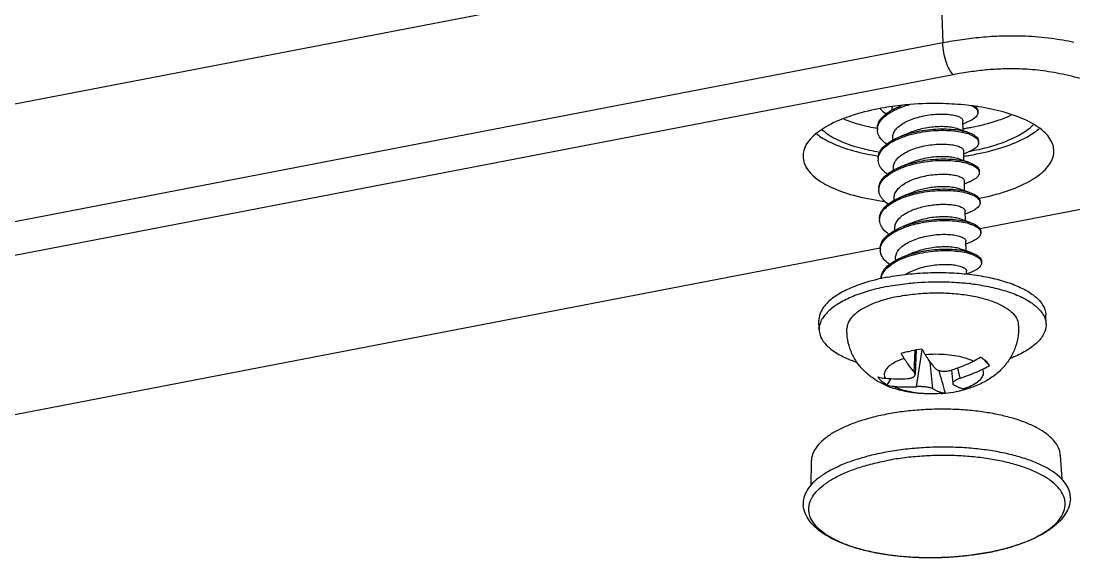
# Model space of a CAD drawing. Header units: millimetres. Extents: x 306 to 1885, y 393 to 1000.
# Drawn here: x 839.74 to 881.48, y 691.69 to 712.98 of the extents above; entities that cross this region are included whole.
import ezdxf

# ---------------------------------------------------------------- set-up
doc = ezdxf.new("R2010")
doc.units = ezdxf.units.MM

# ---------------------------------------------------------------- blocks, each defined once
blk = doc.blocks.new('u51')
at = {"color": 7}
for p, q in [((3.10930572140316, -37.99871369678453), (3.125491336903167, -37.99560812178447)), ((3.126066815603139, -37.99910318498451), (3.110107510603143, -38.00219104788448)), ((0.2551849659031689, -41.86250814528444), (0.1956338955031356, -40.90617491208445)), ((10.12545954590317, -41.62429378278443), (10.13870698420317, -40.6733706600844)), ((45.63984692240317, -42.71388909498455), (7.398471518203166, -50.08216261018447)), ((4.374408574103143, -44.3841015855844), (4.378461791003161, -44.38331874028449)), ((4.809393469603179, -44.31997563398454), (4.826473127903171, -44.31770607898443)), ((5.306122977303147, -44.48646764898444), (5.408374999303163, -45.55173999008457)), ((5.951587008403152, -44.57533653098449), (5.727842359303168, -46.04303854788441)), ((7.123407832903155, -44.6385741297845), (6.954120218903142, -44.89467380898441)), ((4.224457506503143, -44.90811648438444), (4.313405058603166, -45.32464777238442)), ((4.564069371103159, -45.23604879698451), (4.519514276703148, -44.69806702208439)), ((5.974302013903156, -46.03041690908458), (6.012598933403154, -45.05992904638447)), ((3.066522912403144, -45.42024682618444), (3.154587578703172, -45.54130030998454)), ((3.168859699703148, -45.52767381368449), (3.066522912403144, -45.42024682618444)), ((6.052903381303139, -45.15986086188445), (6.002087635103152, -46.02570987918443)), ((3.295307655403178, -45.66001997968442), (3.168859699703148, -45.52767381368449)), ((0.8170488327031649, -47.04853827738452), (0.8259005323031658, -47.41530334248455)), ((9.814428838903154, -46.83139080848446), (9.823280538603171, -47.19815587358448)), ((4.496210646503158, -56.94528271658442), (54.04925631540314, -47.39749825118452)), ((4.914668533203155, -58.20392215088441), (54.46784675890316, -48.65611214458454)), ((3.966127454703155, -49.04467958148462), (3.783969852103155, -49.11597517458449)), ((3.966027781403142, -49.04054967688444), (3.968809313003163, -49.1558008304844)), ((7.365020020503152, -48.86382268708439), (7.376682946603154, -48.86121199158447)), ((3.376649776003148, -49.48790519208455), (3.378032854103168, -49.54521223348456)), ((6.779883625503146, -49.58087516608452), (6.782378215703147, -49.68423707098441)), ((3.98820578840315, -49.95948259388456), (3.997577336903163, -50.34778729208438)), ((5.931585294803142, -49.94188771928452), (6.06251758500315, -49.89333607008439)), ((3.994895478603155, -50.23666604298455), (3.812737876003155, -50.30796163608443)), ((3.427993138203163, -50.84718662878458), (-8.034086663696854, -53.05567777588453)), ((3.405417799903148, -50.67989165358449), (3.406800878003139, -50.7371986949845)), ((6.808643383003158, -50.77251911188455), (6.811146239603175, -50.87622353248457)), ((4.016973812303149, -51.1514690553845), (4.026345360803163, -51.53977375358454)), ((5.96035331870317, -51.13387418078446), (6.091285608903149, -51.08532253158455)), ((4.023663502503155, -51.42865250448449), (3.841505899903154, -51.49994809758437)), ((3.434185823803148, -51.87187811508443), (3.435568901903167, -51.92918515648444)), ((6.837510140703159, -51.96859654978448), (6.839914263603163, -52.06820999398451)), ((4.045741836303137, -52.34345551688443), (4.055113384703162, -52.73176021508448)), ((5.98912134260317, -52.3258606422844), (6.120053632803177, -52.27730899308449)), ((4.052431526403154, -52.62063896598443), (3.870273923803154, -52.69193455908453)), ((3.462953847703176, -53.06386457658436), (3.464336925803167, -53.1211716179846)), ((5.060450549503173, -62.83582246898459), (54.61349621840313, -53.28803800348442)), ((6.866158776403154, -53.15563623128446), (6.868682287503162, -53.26019645548445)), ((4.081199550303154, -53.81262542748436), (3.899041947703154, -53.88392102058447)), ((4.074509860203165, -53.53544197838437), (4.083881408603162, -53.92374667658441)), ((6.017889366603157, -53.51784710378456), (6.148821656703149, -53.46929545458443)), ((3.491721871603147, -54.25585103808453), (3.493104949703138, -54.31315807948454)), ((6.046657390503157, -54.7098335652845), (6.177589680603148, -54.66128191618441)), ((6.895011264203163, -54.35112240438457), (6.897450311403162, -54.45218291698438)), ((4.109967574203154, -55.00461188898453), (3.927809971603153, -55.0759074820844)), ((4.103277884103164, -54.72742843988453), (4.112649432503162, -55.11573313808458)), ((3.520489895503147, -55.44783749958447), (3.521872973603166, -55.50514454098447)), ((6.923746222203164, -55.54173879898462), (6.926218335303162, -55.64416937848455)), ((5.060450549503173, -62.83582246898459), (4.914668533203155, -58.20392215088441))]:
    blk.add_line(p, q, dxfattribs=at)
for points in [[(3.802818220403168, -49.89705880348447), (3.944356651103163, -49.94458922578451), (4.100221859603181, -49.99752887418435), (4.208569441103151, -50.03484690278447)], [(6.06251758500315, -49.89333607008439), (6.16400877590317, -49.85280666808444), (6.310876696503158, -49.7948855268844), (6.445025016503166, -49.74251042148444)], [(3.831586244303168, -51.08904526498441), (3.973124675003163, -51.13657568728445), (4.128989883603168, -51.18951533568452), (4.237337465003151, -51.2268333642844)], [(6.091285608903149, -51.08532253158455), (6.192776799803141, -51.04479312958438), (6.339644720403157, -50.98687198838456), (6.473793040403166, -50.93449688298438)], [(6.120053632803177, -52.27730899308449), (6.221544823703169, -52.23677959108454), (6.368412744303157, -52.1788584498845), (6.502561064303165, -52.12648334448454)], [(3.860354268203167, -52.28103172648457), (4.001892698903163, -52.32856214878439), (4.157757907503168, -52.38150179718446), (4.26610548890315, -52.41881982578434)], [(6.148821656703149, -53.46929545458443), (6.250312847603169, -53.42876605258448), (6.397180768203157, -53.37084491138444), (6.531329088203165, -53.31846980598448)], [(3.889122292103167, -53.47301818798451), (4.030660722803162, -53.52054861038459), (4.186525931403139, -53.57348825878444), (4.29487351280315, -53.6108062872845)], [(3.917890316003167, -54.66500464948444), (4.059428746703162, -54.71253507188453), (4.215293955303167, -54.76547472028437), (4.32364153670315, -54.80279274878444)], [(6.177589680603148, -54.66128191618441), (6.27908087150314, -54.62075251418446), (6.425948792103156, -54.56283137288438), (6.560097112103165, -54.51045626748441)]]:
    blk.add_lwpolyline(points, dxfattribs=at)
for centre, radius, start, end in [((5.042162296803156, -48.03052553448447), 3.7058509356, 104.8843162748024, 106.5989419502015), ((4.027528228203153, -44.73788534498453), 0.2624971091, 91.29830313610061, 99.6536956995964), ((5.167527736703164, -48.51018460338446), 4.2016186318, 100.8807284317955, 104.8563584372043), ((5.326950626503162, -49.33850130028441), 5.0451427407, 95.88805939559924, 100.8361125667999), ((265.5548430510032, 28.05352081921546), 270.6032184686, 195.5127282919056, 195.7103055548986), ((5.376295198603174, -49.68802591388453), 5.398470285399999, 94.80375269410013, 95.84572238669993), ((5.382721071103163, -49.76333899118436), 5.474056939600001, 94.19885144239937, 94.80476116400095), ((6.301302029003153, -50.66221854788455), 6.096892254199999, 84.87134564769991, 93.28825020219932), ((6.697962648903143, -46.24422782788452), 1.6610621309, 75.15954163159748, 84.87609563139972), ((5.761737854003144, -47.86614245948454), 3.532134459, 67.13438406750423, 71.62019766839545), ((6.547231147403153, -51.93713640338456), 7.402909365499999, 108.2863878117009, 115.6842867466973), ((6.658399778203147, -50.98422378448458), 6.096892254199999, 84.87134564769991, 93.28825020219932), ((7.055060398103166, -46.56623306438451), 1.6610621309, 75.15954163149635, 84.87609563139972), ((4.328863070703164, -47.32573386768445), 2.2856910423, 115.6705677294047, 123.5235327320981), ((6.904328896603147, -52.25914163998459), 7.402909365499999, 108.2863878117009, 115.6842867466973), ((4.685960820003146, -47.64773910428448), 2.2856910423, 115.6705677292956, 123.5235327320981), ((5.220077868103147, -41.04232489218452), 5.0451427407, 275.8880593955993, 280.8361125667999), ((4.981780186503158, -38.99564782018456), 9.7357928403, 262.9198970415995, 263.3436117453002), ((5.422994850303155, -40.15088216118443), 8.9267460124, 280.8939698712989, 282.5652494580021), ((4.32763847150315, -48.2725272131845), 1.6532538193, 249.9394020732958, 252.0121595119036), ((5.21547942940316, -46.52434208748446), 3.3910876215, 290.6082545352035, 290.858248335902), ((6.907181399103166, -50.00097844388438), 0.4826846065, 354.7227701783004, 1.612740523197012), ((6.910585230403171, -51.18981396578442), 0.5079386525, 354.7754442841999, 1.177095952208173), ((5.306533946903158, -48.99815576478454), 3.295199125, 290.9645661155956, 291.6997860048969), ((4.416331184003155, -50.56187435718448), 1.7528278537, 251.3695118398051, 251.9632001792048), ((6.972738852303166, -52.3850698272845), 0.4746949905, 354.8713611529973, 1.654275186194435), ((5.552351969803141, -64.06523372118454), 10.4510716005, 99.20459825870083, 100.8998847359005), ((5.611404854303174, -64.42482951698457), 10.8154831871, 98.26496339709922, 99.20868477829963), ((6.981342274503163, -53.57337823498438), 0.4948632561, 354.6382765234, 1.16124300499787), ((5.425954399403167, -62.78349860048456), 9.0092173239, 100.8866788857031, 102.8277419884046), ((5.524801258803137, -63.28103221018455), 9.5164660753, 100.3474301201992, 100.9053438388007), ((5.997061057303142, -62.61631258678449), 8.8528556815, 80.71831493230106, 80.86881051200109), ((4.427785470203162, -53.08407946688453), 1.6071889551, 249.1614094248993, 252.0598642740015), ((5.327129364403163, -51.28277402998447), 3.4011986428, 290.3931250549989, 290.8579185542017), ((5.558885763203165, -64.20223634918443), 9.5080520695, 99.80307049800055, 100.9034498770992), ((5.602523751903163, -64.45432183048456), 9.763886699, 98.8319286514993, 99.80354091659977), ((7.003823942503146, -54.76801008238454), 0.5009529745, 349.9972902914934, 1.449013115296846), ((5.046033443603164, -45.53280001488451), 10.2601436457, 261.2669737272003, 262.176197561201), ((5.113752559503155, -45.03865863358442), 10.7589036615, 262.1771418286006, 263.8227060583002), ((5.259755469503176, -43.75581413338455), 12.0452731817, 274.4961286369007, 276.3493595190999), ((5.385392734503171, -52.60952690058457), 3.3188147203, 290.3597679085037, 291.2613148711005), ((5.381276324903155, -44.78322473088451), 11.0107279325, 276.3121350946006, 280.859253804504), ((6.537702774203154, -55.65464464218439), 0.3886084731, 358.0877262473026, 1.55668452130191), ((6.700587747903171, -56.15302739498452), 0.8884160055, 38.41018337489508, 42.16847143070213)]:
    blk.add_arc(centre, radius, start, end, dxfattribs=at)
for points, start_tangent, end_tangent in [([(3.125491336903167, -37.99560812178447), (3.791779638303154, -37.88932282958444), (4.498197038203159, -37.81881235328456), (5.215970777203154, -37.78813003398454), (5.932478783803163, -37.79772496818441), (6.635157998503161, -37.84755850588454), (7.311670249803143, -37.93712911018451), (7.950394211303148, -38.0656109599845), (8.540446277103172, -38.23206826608453), (9.07129051280316, -38.43561608408436), (9.532682828903148, -38.67572632938436), (9.911307028903138, -38.95000810448437), (10.19175854540316, -39.24963004508436), (10.36689389250316, -39.5593887382845), (10.44417474620317, -39.87058545188438)], (0.9822315668025893, 0.1876729846742224), (0.1007703030083478, -0.9949097175279804)), ([(3.126066815603139, -37.99910318498451), (3.780310458303148, -37.89361297478445), (4.459954605503157, -37.82398186338446), (5.152338772903164, -37.79150694658438), (5.844565153303165, -37.7967931706844), (6.523738879103149, -37.83974206328458), (7.177208228703165, -37.91955356778453), (7.79280030470315, -38.03474094698458), (8.359047791403157, -38.18315847778445), (8.865402569503175, -38.36204142248448), (9.30243220750316, -38.56805753028448), (9.661995670203169, -38.79736911088457), (9.937394970603151, -39.04570452338453), (10.12349994070314, -39.30843774898449), (10.21684379720315, -39.58067456478443), (10.21568772060314, -39.85734371388457), (10.18333849060315, -39.98466007978459)], (0.981938941306526, 0.1891980854708068), (-0.316251842002867, -0.9486752723823858)), ([(-0.1477597112968283, -40.12621673088461), (-0.09366115719683421, -39.83588517828457), (0.04405924350317036, -39.54100203548455), (0.2730652195031666, -39.2481338510845), (0.5898165644031508, -38.97069161548438), (0.9821572324031536, -38.71819515558445), (1.438766700903159, -38.49385721448448), (1.950878889203153, -38.29857413658442), (2.510479207003158, -38.13317187268444), (3.10930572140316, -37.99871369678453)], (0.05265759341462991, 0.9986126265253107), (0.9819389413067968, 0.1891980854694023)), ([(3.110107510603143, -38.00219104788448), (2.509410998703174, -38.13848741088441), (1.941830138803141, -38.30916918818457), (1.433897193203165, -38.5079690382845), (0.9950739918031672, -38.73118369608437), (0.6335349806031445, -38.97465509478457), (0.3560149471031764, -39.23384782298444), (0.1676835646031805, -39.50393361058445), (0.0720490904031692, -39.77988127038452), (0.0708930138031576, -40.05655041958448), (0.1178225518031581, -40.22628714298457)], (-0.9816436946811262, -0.1907240328138748), (0.3597771439386289, -0.9330382664710828)), ([(10.18333849060315, -39.98466007978459), (10.12005324640316, -40.13329137368441), (9.931721863903164, -40.40337716128442), (9.654201830403167, -40.66256988948453), (9.292662819203144, -40.90604128828454), (8.853839617803175, -41.12925594598437), (8.345906672203142, -41.32805579608453), (7.778325812303166, -41.49873757338446), (7.161669995403173, -41.63812179928436)], (-0.3162518420057543, -0.9486752723814231), (-0.9819389413072878, -0.1891980854668537)), ([(7.252678434803158, -41.95937263248447), (7.895575838503163, -41.81404861158444), (8.487554055003159, -41.63599140398446), (9.016888400003154, -41.42874577528437), (9.473126589303149, -41.19666219148439), (9.850079434203167, -40.9428783232845), (10.13946046360317, -40.67266709418436), (10.33573935960317, -40.39126335218452), (10.43542863030316, -40.10393300088458), (10.44409093990316, -39.87059294938445)], (0.9819389413077947, 0.1891980854642234), (-0.09900779886878064, 0.9950866574138953)), ([(-0.1475969639968469, -40.12622234268451), (-0.1372241923968431, -40.31078811168436), (-0.03979438719684936, -40.59499910418435), (0.1545005781031534, -40.86911192848447), (0.4417880717031721, -41.12797098328451), (0.8165585590031412, -41.36683101858443), (1.271946605603148, -41.58140202478444), (1.798889849503155, -41.76752583418443), (2.387452606403144, -41.92186099658443), (3.027659457103169, -42.04181429188452), (3.70772611270317, -42.12508822878453), (4.415165976203156, -42.1700615431846), (5.135452947003159, -42.17583132348454), (5.858524838803163, -42.14217755368441), (6.569146523703154, -42.0695344025844), (7.252678434803158, -41.95937263248447)], (-0.05162360617522225, -0.9986666126818629), (0.9819389413052954, 0.1891980854771941)), ([(0.1178225518031581, -40.22628714298457), (0.1642368703031707, -40.32878723528438), (0.3503418404031606, -40.59152046088457), (0.625741140803143, -40.83985587338452), (0.9853046035031525, -41.06916745398439), (1.422334241503165, -41.27518356178439), (1.928689019603155, -41.45406650648442), (2.494936506303162, -41.60248403728451), (3.110528582303147, -41.71767141648456), (3.763997931903162, -41.79748292098452), (4.443171657703175, -41.84043181358447), (5.135398038103148, -41.84571803768449), (5.827782205503155, -41.81324312088441), (6.507426352703163, -41.74361200948442), (7.161669995403173, -41.63812179928436)], (0.3597771439354783, -0.9330382664722977), (0.9819389413075051, 0.1891980854657261)), ([(7.148538243903147, -43.4799910051845), (7.747262937303162, -43.34465766648441), (8.298824716103155, -43.17876511878444), (8.792177184503174, -42.98559770838438), (9.21720596470314, -42.76935884158456), (9.56824116510316, -42.53298777168447), (9.83772304550314, -42.28132983198452), (10.02049569620317, -42.01928989768453), (10.11336074170316, -41.7517236953845), (10.12528906860317, -41.62434739898458)], (0.9819389413086325, 0.1891980854598755), (0.01384240440518851, 0.9999041893302993)), ([(0.2553141257031655, -41.86252788938441), (0.2645177191031678, -41.94393013638455), (0.3551275262031766, -42.20863069848451), (0.5360177871031624, -42.46403061828437), (0.8036347094031555, -42.70527585718446), (1.152826943003163, -42.92789037418447), (1.577102217203162, -43.12782954458453), (2.067851266503141, -43.30119184928458), (2.616153155403168, -43.44499164208446), (3.212398867603156, -43.5567297945845), (3.845754178403155, -43.63431188928439), (4.504638556103174, -43.67623214618447), (5.175777617403156, -43.68163951268457), (5.849792413303163, -43.65028347768452), (6.51194873530315, -43.58259164098445), (7.148538243903147, -43.4799910051845)], (0.06074252333545694, -0.9981534680893723), (0.9819389413072459, 0.1891980854670715)), ([(1.918226951103151, -47.05122487828453), (1.927443322603153, -46.61090300788442), (2.025873354003153, -46.17225412558446), (2.214807880803164, -45.75178257798439), (2.494246166203169, -45.36356245028446), (2.862510739903144, -45.02148818558453), (3.284546815503148, -44.75349135618444), (3.792584654803164, -44.5371022358845), (3.982886225803156, -44.4775409889844)], (-0.07819890453310545, 0.9969377770602449), (0.9612237041816841, 0.2757698143728615)), ([(3.33871050400316, -45.26564128838436), (3.310058363503174, -45.09348789568458), (3.377364146003174, -44.92110143978448), (3.537334369803148, -44.75691732718451), (3.782141193603167, -44.60896959808451), (4.099805456503162, -44.48449779588441)], (-0.4122098377552885, 0.9110889361954512), (0.9533262372123747, 0.3019421889079018)), ([(4.099805456503162, -44.48449779588441), (4.041452469303152, -44.47571384618459), (4.021580640903153, -44.47545562398454)], (-0.9705205771093065, 0.2410182760858996), (-0.9997255184716681, -0.02342835283486045)), ([(4.099805456503162, -44.48449779588441), (4.161762309303157, -44.50171510588439), (4.221608342603162, -44.52177091958447), (4.278871854503166, -44.5440474634845), (4.333058744303173, -44.56785622168445), (4.383861179903164, -44.59255038618448), (4.432351078703164, -44.61823293158454), (4.480238882803178, -44.6455973900845)], (0.9705205771220943, -0.241018276034406), (0.8605012555881795, -0.5094483184103827)), ([(4.519481993703153, -44.69813117738454), (4.516212582803178, -44.68369514498454), (4.503021554503164, -44.66331289348454), (4.480238882803178, -44.6455973900845)], (-0.08533894274243281, 0.9963519783949866), (-0.8605012551999365, 0.5094483190661577)), ([(4.826466784903147, -44.31764436828439), (4.867336563703162, -44.31658410508453), (4.92568955100316, -44.32536805478458)], (0.9947589051480223, 0.1022483282440748), (0.9705205771456014, -0.2410182759397485)), ([(6.846311854203151, -44.58980348208456), (6.550269260303168, -44.46917036188438), (6.191630974103163, -44.37885398078447), (5.78794628430316, -44.32327380068455), (5.35896874060316, -44.30514953308443), (4.92568955100316, -44.32536805478458)], (-0.8887107206670362, 0.4584683794674147), (-0.9958350059745288, -0.09117368521514521)), ([(4.92568955100316, -44.32536805478458), (4.987646403803154, -44.34258536478455), (5.047492437103159, -44.36264117848441), (5.104755949003163, -44.38491772238444), (5.158942838703155, -44.40872648058439), (5.209745274403161, -44.43342064508442), (5.258235173103145, -44.45910319058453), (5.306122977303147, -44.48646764898444)], (0.9705205771220943, -0.241018276034406), (0.8605012555881795, -0.5094483184103827)), ([(4.981920448803152, -44.30397472058439), (5.575005154903153, -44.29252499998438), (6.177269440103146, -44.34829827438443), (6.783257674203156, -44.48478362238438), (6.875471148003157, -44.51419198458439)], (0.9973152892222569, 0.07322713898225372), (0.9487610190556249, -0.3159945074214615)), ([(5.306122977303147, -44.48646764898444), (5.338117078703164, -44.50241389018447), (5.378697043203147, -44.51752774978445), (5.427149654703157, -44.53153882728452), (5.482342128903156, -44.54411481738452), (5.543373417303144, -44.55504050408445), (5.60867984170315, -44.56403060888442), (5.677142192503169, -44.57093100348447), (5.74697702410316, -44.57556733628462), (5.817016444003144, -44.5778712495844), (5.885622221703159, -44.57779297208435), (5.951587008403152, -44.57533653098449)], (0.8605012555268982, -0.5094483185138923), (0.9983994671018486, 0.05655531885459437)), ([(7.123407832903155, -44.6385741297845), (7.279052315403163, -44.73846394578459), (7.39879935560316, -44.84644327098454), (7.480505582103177, -44.96057936638454)], (0.8756979932681733, -0.4828592181848604), (0.4704994146649247, -0.882400306436916)), ([(7.134223094403154, -44.61156751018461), (7.291787140503146, -44.68311897328454), (7.715373429703163, -44.93484963868445), (8.07255971810315, -45.2444906322844), (8.354001031903152, -45.60086989278443), (8.557880277903166, -45.99693431858441), (8.681232639503179, -46.43068504428447), (8.714662395703158, -46.88719615508444)], (0.9211353805897982, -0.3892423546143041), (-0.03001463868506882, -0.9995494592388137)), ([(4.224457506503143, -44.90811648438444), (4.286069915003168, -44.88598870118449), (4.34253979040318, -44.86196151588456), (4.392856552603149, -44.83646008098458), (4.435825513803138, -44.81008358848453), (4.470704460803148, -44.78326992778443), (4.49657773640314, -44.7567100318845), (4.513001685603143, -44.73085912508441), (4.519570707203144, -44.70638664128455), (4.519481993703153, -44.69813117738454)], (0.9497402163714216, 0.3130391691254714), (-0.08533894257091243, 0.9963519784096776)), ([(6.01259863510316, -45.05993240808448), (6.016221442803158, -45.09241765248453), (6.029732682703155, -45.12606768648448), (6.052903381303139, -45.15986086188445)], (-0.03975935565010224, -0.9992092842034089), (0.6380609166892578, -0.7699858872691525)), ([(6.308684757603146, -44.89734176758452), (6.246684234503164, -44.9033882441845), (6.189894058303167, -44.9141439518844), (6.139330557903179, -44.92942192968439), (6.096194314503151, -44.9488671822844), (6.061230580703153, -44.9721677505845), (6.03535735300315, -44.99872963058442), (6.019018287503144, -45.02809764418453), (6.012616605403167, -45.05950374538452), (6.01259863510316, -45.05993240808448)], (-0.9983994671034746, -0.05655531882589152), (-0.03975935602908662, -0.9992092841883289)), ([(6.442314651003159, -45.6929522110845), (6.759978913903154, -45.5684804088844), (7.004785737603157, -45.4205326797844), (7.164755961503147, -45.25634856718443), (7.232061744003147, -45.08396211128456), (7.203409603403145, -44.91180871858455)], (0.9533262372123747, 0.3019421889079018), (-0.4122098377552885, 0.9110889361954512)), ([(5.22701928680317, -45.31899060298451), (5.194637070803168, -45.28696305508447), (5.153736805503144, -45.25857771798451), (5.105037455703155, -45.23434318328441), (5.049677699403162, -45.21483595338441), (4.988561624203157, -45.20039717428449), (4.923255247703167, -45.19140905358449), (4.854877780603147, -45.18802576578446), (4.785210288503151, -45.19032305028441), (4.715417581603162, -45.19824154788444), (4.647132015503161, -45.21158760788444), (4.581555255803153, -45.23012172098447)], (-0.6380609162550466, 0.7699858876289685), (-0.9497402163132808, -0.313039169301867)), ([(5.22701928680317, -45.31899060298451), (5.275690393003146, -45.37869704678451), (5.325591634603171, -45.4419378561845), (5.378410227803158, -45.51112293598453), (5.434968588403166, -45.58778742838444), (5.494320566803168, -45.67113463908436), (5.555202545503136, -45.75974541828441), (5.616430556503161, -45.85208195218456)], (0.6380609162006273, -0.7699858876740637), (0.5459237229665898, -0.837834881526365)), ([(6.052903381303139, -45.15986086188445), (6.101574487403155, -45.21956730568445), (6.151475729103169, -45.28280811508444), (6.204294322303156, -45.35199319488447), (6.260852682903163, -45.42865768728439), (6.320204661303137, -45.51200489798453), (6.381086639903145, -45.60061567718458), (6.442314651003159, -45.6929522110845)], (0.6380609162006273, -0.7699858876740637), (0.5459237229665898, -0.837834881526365)), ([(0.8175954599031456, -47.04839001738446), (0.8233723963031423, -46.93454963338445), (0.9443927988031362, -46.60464837348445), (1.214274147703151, -46.28616590358456), (1.623825957403142, -45.98994776218456), (2.159101432203158, -45.7260813028845), (2.256096146703158, -45.68714877158436)], (-0.02772984068049705, 0.9996154540301158), (0.9315537966131143, 0.3636035258570695)), ([(3.154583370003166, -45.54130422498451), (3.267976179103158, -45.64236224668457), (3.423620661703154, -45.74225206268443)], (0.6811028456641659, -0.7321877584528271), (0.875697993276406, -0.4828592181699297)), ([(5.616430556503161, -45.85208195218456), (5.183151366903161, -45.87230047388448), (4.754173823203161, -45.85417620628459), (4.350489133403158, -45.79859602628449), (3.991850847103166, -45.70827964518458), (3.69580825330317, -45.58764652498439)], (-0.9958350059745288, -0.09117368521514521), (-0.8887107206670362, 0.4584683794674147)), ([(5.737635025003158, -46.06085055848439), (5.677170323303159, -45.95087050358461), (5.616430556503161, -45.85208195218456)], (-0.4618342701901644, 0.8869662377328228), (-0.545923722874259, 0.8378348815865269)), ([(6.563519119503155, -45.9017208174846), (6.371574312303153, -45.95345791978457), (6.168566703603176, -45.99750745218444)], (-0.9582712564540731, -0.2858604538125765), (-0.9819389413103166, -0.189198085451135)), ([(6.442314651003159, -45.6929522110845), (6.503054417703169, -45.79174076248455), (6.563519119503155, -45.9017208174846)], (0.545923722874259, -0.8378348815865269), (0.4618342701901644, -0.8869662377328228)), ([(9.813882211703145, -46.83153906858456), (9.776143526603164, -46.61529379438434), (9.59228804590316, -46.29626440918446), (9.262799811003163, -45.99915545998442), (8.79889914860317, -45.73408463578448), (8.312741001603143, -45.54144130478448)], (-0.02772984069630493, 0.9996154540296772), (-0.9480831687058817, 0.3180224916835515)), ([(0.8992322086031663, -47.37179655238447), (0.8553341450031553, -47.26463529148441), (0.8175954599031456, -47.04839001738446)], (-0.4418103576134867, 0.8971084705348863), (-0.02772984070120837, 0.9996154540295412)), ([(6.664774777403153, -48.15642876998436), (6.030170341803171, -48.25033462458441), (5.368110704103145, -48.29388369178446), (4.704038444903148, -48.28540240548455), (4.063473488703153, -48.22521669658454), (3.471032387503158, -48.11563946818455), (2.949482320503137, -47.9608817117844), (2.518866164503152, -47.76689068108453), (2.195732256603151, -47.54112134258457), (1.992498451903174, -47.29224988548458), (1.918247259103168, -47.05122373838458)], (-0.9819389413079646, -0.1891980854633416), (-0.08030903843042723, 0.9967700127644192)), ([(6.664774777403153, -48.15642876998436), (7.247536518203162, -48.0157748773845), (7.756060357503145, -47.8337781968844), (8.170804009303168, -47.61743275888443), (8.475829107603147, -47.37505259738441), (8.659413708903145, -47.1159522458845), (8.714570068703154, -46.88719436348447)], (0.9819389413030637, 0.1891980854887765), (0.03399749163684528, 0.999421918191913)), ([(9.74240774320316, -47.16985553198447), (9.808105275203161, -46.94537945248453), (9.813882211703145, -46.83153906858456)], (0.410763077566027, 0.9117421203983537), (-0.02772984060063514, 0.9996154540323312)), ([(7.110079281703179, -48.91675579088451), (6.320898922103169, -49.03554210148445), (5.497790475403178, -49.09545577618451), (4.668783912403143, -49.09445652658451), (3.862110057403157, -49.03257838088439), (3.105239221103176, -48.91192852508448), (2.423945732003176, -48.73661554548448), (1.841430222703167, -48.51260951518452), (1.377529560203158, -48.24753869098458), (1.04804132530316, -47.95042974178455), (0.8641858446031563, -47.63140035658444), (0.826447159503175, -47.41515508238444)], (-0.9819389413065579, -0.1891980854706416), (-0.0277298406981227, 0.9996154540296268)), ([(3.781776899403155, -48.65720330268459), (3.096387521503146, -48.54516345998445), (2.415094032303159, -48.36985048038446), (1.83257852300315, -48.1458444500845), (1.368677860603157, -47.88077362588456), (1.039189625703159, -47.58366467668452), (0.8992322086031663, -47.37179655238447)], (-0.9923732270780511, 0.123269534673799), (-0.44181035767355, 0.8971084705053062)), ([(7.101227582003162, -48.54999072578448), (7.82960526380316, -48.37637690448446), (8.472376239403161, -48.15384778298449), (9.00765171420315, -47.88998132368442), (9.41720352390314, -47.59376318228442), (9.687084872803155, -47.27528071238453), (9.74240774320316, -47.16985553198447)], (0.9819389413035462, 0.1891980854862723), (0.4107630775579196, 0.9117421204020062)), ([(7.376682946603154, -48.86121199158447), (7.838456963403161, -48.74314196958449), (8.481227939003162, -48.52061284808451), (9.01650341380315, -48.25674638878445), (9.42605522350317, -47.96052824738445), (9.695936572403156, -47.64204577748455), (9.81695697490315, -47.31214451758456), (9.822733911403162, -47.19830413358454)], (0.9756971849031623, 0.2191232606823034), (-0.02772984070977759, 0.9996154540293035)), ([(6.033443371903161, -48.69600665238454), (5.488938775703161, -48.72869071108448), (4.659932212703154, -48.72769146148448), (3.853258357803156, -48.66581331578436)], (-0.9964266813786506, -0.084462232013659), (-0.993257689727296, 0.1159273988218259)), ([(7.101227582003162, -48.54999072578448), (6.312047222403152, -48.66877703648447), (6.033443371903161, -48.69600665238454)], (-0.9819389413141592, -0.1891980854311913), (-0.9964266813804279, -0.08446223199269245)), ([(3.376715640003169, -49.48790293398451), (3.376644531003166, -49.47922873598441), (3.424519185503158, -49.3506123524844), (3.560153432303139, -49.22793068448436), (3.777494857603159, -49.11850876508447), (3.783967543303163, -49.11596925498452)], (-0.03426321929833925, 0.9994128435252941), (0.9316476766876888, 0.3633629129705339)), ([(5.914870623203143, -49.24932495068447), (5.614132614903156, -49.33487605938444), (5.29531384740315, -49.39353982108446), (4.98292264040316, -49.42274598658446), (4.696724252503145, -49.42419771528444), (4.442860762403143, -49.40086770518451), (4.231827056803155, -49.35520061088437), (4.079118083003152, -49.29239372278448), (3.990630712903169, -49.21762824568441), (3.96955738680316, -49.15574000578454)], (-0.9463208882228568, -0.3232286752642833), (-0.06180799045497714, 0.9980880583976133)), ([(6.383063296303135, -49.02876243048445), (6.184124311903162, -49.1399168023845), (5.914870623203143, -49.24932495068447)], (-0.8375328461968635, -0.5463869796594544), (-0.9463208881937489, -0.3232286753495027)), ([(7.358112077103158, -48.86016304308441), (7.332307439903161, -48.97517413938454), (7.216607386103163, -49.18030721898458), (7.017618421803149, -49.37367448308441), (6.744327876603165, -49.5483960479844), (6.422900410203169, -49.69319201018448)], (-0.1093443139894525, -0.9940039340959251), (-0.9344620989908291, -0.3560626146475562)), ([(7.362270873603165, -48.85665204448446), (7.357101562403159, -48.9378947525845), (7.280196094603156, -49.14729649518449), (7.11604252360317, -49.34807228488444), (6.872161381103155, -49.53292563398441), (6.742528146403146, -49.60743783438443)], (0.01826541737598276, -0.9998331733484749), (-0.8832478080389007, -0.4689065041076713)), ([(3.418637500603154, -49.60618806438447), (3.376715640003169, -49.48790293398451)], (-0.558678770912651, 0.8293841274895064), (-0.03426321913812966, 0.9994128435307866)), ([(3.802822305803147, -49.89704659088443), (3.619690745503163, -49.82131812938451), (3.457542259003162, -49.70799851828451), (3.382773505303163, -49.58268511778442), (3.378897977703161, -49.54520860988441)], (-0.9483427912606457, 0.3172474590346905), (-0.004188495064252192, 0.9999912282160763)), ([(3.76054959310315, -49.82547872408441), (3.548566998203142, -49.72397304368451), (3.418637500603154, -49.60618806438447)], (-0.9392360051108917, 0.3432720884420015), (-0.5586787707984278, 0.8293841275664479)), ([(6.742528146403146, -49.60743783438443), (6.559704183703161, -49.69528520068457), (6.445029924203169, -49.7425230326844)], (-0.8832478079962451, -0.4689065041880185), (-0.9319227436574634, -0.3626568624112133)), ([(7.014740031303148, -49.4234429465846), (7.05139089730315, -49.44988955838448), (7.248825332203154, -49.63594723298456), (7.36265925170315, -49.8368479711844), (7.38967480540316, -49.98739380918437)], (0.8196407206540468, -0.5728779006435095), (0.0276059643458503, -0.9996188827410855)), ([(6.445029924203169, -49.7425230326844), (6.192945565703155, -49.82960406408438), (5.788633178803138, -49.93161234408444), (5.36522496290317, -49.99851166218446), (4.942048528203145, -50.02910258628458), (4.538420928803163, -50.02383925538447), (4.172768918003158, -49.98480869738455), (3.861789749803165, -49.91563578078444), (3.802822305803147, -49.89704659088443)], (-0.9319227436523072, -0.3626568624244635), (-0.9483427912532875, 0.3172474590566863)), ([(6.038094197303167, -49.81591918268441), (6.02693486570314, -49.81884428248441), (5.615163268603169, -49.90603770808457), (5.192298706803172, -49.95790247608443), (4.777390667803161, -49.97391857618459), (4.389131030403178, -49.95517722768454), (4.045013953003149, -49.90433183368441), (3.817088643903162, -49.84497341718452)], (-0.9669817851502962, -0.2548454966985807), (-0.9510368536477773, 0.3090775032313678)), ([(4.208624266803156, -50.0346907304845), (4.25583367740316, -50.04993050408439), (4.470679111003165, -50.09505381288454), (4.731971238603165, -50.11747312608441), (5.020626283403146, -50.11421708308444), (5.326890354503178, -50.08402663508446), (5.635441452303155, -50.02636784978449), (5.931585294803142, -49.94188771928452)], (0.943546274681807, -0.3312407395446462), (0.9463208882093074, 0.3232286753039521)), ([(6.782270842103173, -49.68425347738457), (6.781396439003146, -49.72351061028439), (6.734749111803154, -49.8890249045844), (6.621705417403149, -50.04855801208441), (6.444247239303166, -50.19898421038442), (6.212457531803153, -50.3321125257844), (5.943638647103171, -50.4413114121844)], (0.02730014228299157, -0.9996272816561823), (-0.9463208882091253, -0.3232286753044854)), ([(6.409062587503144, -49.69843006698443), (6.038094197303167, -49.81591918268441)], (-0.9360067785853675, -0.351981974598477), (-0.9669817851280187, -0.25484549678311)), ([(7.387820064403172, -50.04537329518439), (7.32322061920317, -50.2539620377845), (7.171808067203159, -50.45505018118456), (6.940431401503162, -50.64141082458445), (6.639533627003175, -50.80647899908445), (6.454292354803158, -50.88419929618453)], (-0.09254629574172828, -0.995708382582212), (-0.9341069728071462, -0.3569932259204219)), ([(7.391251197803172, -50.04469550828435), (7.391326403203152, -50.04832033128446), (7.349296051403144, -50.25900545308446), (7.218163562303147, -50.46400710238458), (7.003945608303155, -50.65583633548454), (6.716442773203141, -50.82760411218442), (6.473800463103146, -50.93451597658441)], (0.02467696317078917, -0.9996954773773199), (-0.9320473160161202, -0.362336584831213)), ([(3.406714433003145, -50.67985816678447), (3.414540451203152, -50.61715912918453), (3.499625208503147, -50.49011001638451), (3.67040517240315, -50.37211257608442), (3.812725513603169, -50.30792985168455)], (-0.025817311567876, 0.9996666776598123), (0.9319875332561979, 0.3624903279468675)), ([(5.943638647103171, -50.4413114121844), (5.642847008703171, -50.52687498298451), (5.323972059003154, -50.58554138878458), (5.011541722103175, -50.61473973638454), (4.725341303103164, -50.61617787528439), (4.471050098503156, -50.59276780668438), (4.259750443403163, -50.54693252048446), (4.107238292603171, -50.48400774728452), (4.019131905903151, -50.40922977708442), (3.998341261003162, -50.34774072818436)], (-0.9463208882225667, -0.3232286752651323), (-0.06180922024440296, 0.9980879822404332)), ([(3.418931351803167, -50.74573858538452), (3.406714433003145, -50.67985816678447)], (-0.3393494074025393, 0.9406603955177159), (-0.02581731121951893, 0.9996666776688091)), ([(3.831561499003158, -51.08911913598445), (3.733026099603165, -51.05234693918442), (3.538906463403151, -50.94557706138448), (3.429753982703176, -50.8240234715845), (3.407794540603163, -50.73715678018448)], (-0.9482140515044964, 0.3176320395196744), (-0.04214463584432002, 0.9991115201365409)), ([(3.849476866103174, -51.03809909888446), (3.691165211803167, -50.97740044208444), (3.512556850703163, -50.86825827398457), (3.418931351803167, -50.74573858538452)], (-0.9521081649254203, 0.3057614139853963), (-0.3393494071341327, 0.9406603956145453)), ([(6.811036590203173, -50.87621099978446), (6.810122357703165, -50.91606025768442), (6.763127486703155, -51.08180078448459), (6.649735280403178, -51.24133272288441), (6.47219839300314, -51.39153492618448), (6.240873053803142, -51.5242685478845), (5.972406671003171, -51.63329787368457)], (0.02734717714358803, -0.999625996011647), (-0.9463208882178882, -0.3232286752788296)), ([(6.454292354803158, -50.88419929618453), (6.282682396103155, -50.9446467323844), (6.07017566430315, -51.00704489448458)], (-0.934106972803889, -0.3569932259289449), (-0.9667631654558059, -0.2556735847088435)), ([(7.045216342603169, -50.61656717568439), (7.172461547203142, -50.7174858245844), (7.335779242403163, -50.9105971072845), (7.412899529403177, -51.1155939530845), (7.418416695303165, -51.17937950658438)], (0.8191419276318483, -0.5735908841635995), (0.02087888686248135, -0.9997820122823693)), ([(6.473800463103146, -50.93451597658441), (6.368793209803158, -50.97333503908453), (5.976874297503144, -51.08823950348437), (5.558579548003138, -51.16893180358443), (5.133003691603164, -51.21358434178455), (4.719573057903176, -51.22201085758456), (4.337160854003145, -51.19567491028442), (4.003227633203153, -51.1376232254845), (3.831561499003158, -51.08911913598445)], (-0.932047316021887, -0.3623365848163789), (-0.9482140515207275, 0.3176320394712213)), ([(6.07017566430315, -51.00704489448458), (5.885960206703146, -51.0515151007844), (5.467241569103152, -51.12409194028442), (5.045389630903145, -51.16092632998448), (4.639408366703151, -51.16217380488456), (4.267588438903147, -51.12958936428458), (3.946685117903172, -51.06644859358448), (3.849476866103174, -51.03809909888446)], (-0.9667631654710143, -0.2556735846513369), (-0.9521081649218205, 0.3057614139966054)), ([(4.237370183403158, -51.22673991138436), (4.274268326103169, -51.23882974488447), (4.488442822703149, -51.28543174628453), (4.749535413303164, -51.3090431552846), (5.036846571303158, -51.30687157978446), (5.345280914503178, -51.27746925018437), (5.660966914403161, -51.21911090998447), (5.96035331870317, -51.13387418078446)], (0.9438269633831967, -0.3304401053002708), (0.9463208882188378, 0.3232286752760497)), ([(7.416413633403153, -51.23606654768446), (7.400399922503169, -51.32507378318451), (7.298885929603159, -51.53143252968448), (7.112963837803164, -51.72720640288458), (6.851033681903175, -51.90540735328455), (6.524911702803166, -52.05983715208458)], (-0.09077030421862256, -0.9958718551460619), (-0.9291241995017168, -0.3697677945688268)), ([(7.419740675703167, -51.23668799168445), (7.405058975403165, -51.36986369458441), (7.307848158903141, -51.57797023938451), (7.124760369503178, -51.77574418748441), (6.864178448603155, -51.95602576228453), (6.80319855980315, -51.98971373148447)], (0.02162740449451735, -0.9997661003328882), (-0.8824745821339072, -0.4703600874729764)), ([(3.434244157203153, -51.87187727188439), (3.471333393703162, -51.7502672038845), (3.597517565703157, -51.62566046708457), (3.807407895103154, -51.51364915408453), (3.841490657103179, -51.49990904908441)], (-0.01445322834069105, 0.9998955466400139), (0.9315429625782163, 0.3636312814802928)), ([(4.776126890103171, -51.80899877108459), (4.514597278203155, -51.78690540578441), (4.29713583790317, -51.74148165068436), (4.14032680390315, -51.67845211198437), (4.049632106703172, -51.60367211828452), (4.02700098230315, -51.53977517938438)], (-0.9994204747639972, 0.03403989751022435), (-0.06277614800460574, 0.9980276325040824)), ([(5.972406671003171, -51.63329787368457), (5.738916985103145, -51.70248694128441), (5.491143522003171, -51.75575506398445), (5.240876737803177, -51.79115042408444), (5.000142347103179, -51.80845416798456), (4.776126890103171, -51.80899877108459)], (-0.9463208882254738, -0.3232286752566211), (-0.999420474763399, 0.0340398975277855)), ([(3.46569974240316, -52.04502791998448), (2.393424599803154, -52.32515323688449), (1.489559421903152, -52.71512426178447), (0.8577525862031621, -53.18017331588453), (0.5410606844031633, -53.6886080747845), (0.5134794031031618, -53.96678018288458)], (-0.9811531864475568, -0.1932315313912456), (0.05944048970214625, -0.9982318509163938)), ([(3.488820235503141, -52.00694705138449), (3.434557524603179, -51.87994715168452), (3.434244157203153, -51.87187727188439)], (-0.6173542656711508, 0.7866852678534373), (-0.01445322828403819, 0.9998955466408327)), ([(3.860353458103162, -52.28103414188445), (3.632988766103153, -52.18094274118448), (3.49020331360316, -52.06425409278449), (3.43594060270317, -51.93725419308453), (3.435627235303173, -51.9291843132844)], (-0.9480965210632071, 0.3179826830942901), (-0.01445322826556088, 0.9998955466410998)), ([(3.856366506103171, -52.22285149258437), (3.63160568810315, -52.12363569978447), (3.488820235503141, -52.00694705138449)], (-0.9475917721140338, 0.3194836982097604), (-0.6173542657149134, 0.7866852678190943)), ([(6.502561014603174, -52.12648321658457), (6.161167414403167, -52.23974569978441), (5.750844278603154, -52.33395742248445), (5.325776782503169, -52.39264369488455), (4.905368103903157, -52.41497912648447), (4.508809246603164, -52.40179383148461)], (-0.9319561833169586, -0.3625709204794114), (-0.9968188659678653, 0.07970036669011747)), ([(6.839793647903178, -52.06811923478449), (6.838696943103145, -52.11050968178461), (6.790293993403168, -52.27699796668458), (6.675652701603155, -52.43634464428442), (6.498089167303164, -52.58550201698449), (6.269030371803154, -52.71654857888439), (6.001174694903142, -52.82528433518451)], (0.02748338021636978, -0.9996222605623999), (-0.9463208882328149, -0.323228675235129)), ([(6.485524953603175, -52.07521889048439), (6.149299262703153, -52.18536597198454), (6.102136922003154, -52.19817177098457)], (-0.9337924319447277, -0.3578151674297099), (-0.9665456958432219, -0.2564944791743907)), ([(6.80319855980315, -51.98971373148447), (6.538014506003151, -52.11245183138453), (6.502561014603174, -52.12648321658457)], (-0.8824745821742074, -0.4703600873973665), (-0.9319561833070674, -0.3625709205048358)), ([(7.074894144003167, -51.80925557048454), (7.096972109303152, -51.82504713028447), (7.299463244103151, -52.01147017588437), (7.417555477103178, -52.21323850088447), (7.447235998003151, -52.37136607718458)], (0.8185270962973883, -0.5744679213210829), (0.02783868650172744, -0.999612428661158)), ([(10.45151026940317, -53.72707393908445), (10.40235066270316, -53.42783947648445), (10.04701194900315, -52.93717566658461), (9.380555329603169, -52.5064574496846), (8.448398721803159, -52.16503756048451), (7.314067058003161, -51.93618320018459), (7.209212725803155, -51.92230009408445)], (0.00731373152094875, 0.9999732543079537), (-0.9919878540959371, 0.1263332787753801)), ([(4.508809246603164, -52.40179383148461), (4.154205036503157, -52.35553562308451), (3.860353458103162, -52.28103414188445)], (-0.9968188659733945, 0.07970036662096192), (-0.9480965210248472, 0.3179826832086639)), ([(4.50742616860316, -52.34448679008437), (4.152821958403166, -52.29822858158445), (3.873606998603151, -52.22856447338449)], (-0.9968188659754903, 0.07970036659475122), (-0.9508512633516645, 0.3096479855941963)), ([(4.266152935603145, -52.41868446748458), (4.314266087303139, -52.43416610298436), (4.531548772203138, -52.47950173178447), (4.79284156170317, -52.50156153968442)], (0.9437033089025042, -0.3307930845203155), (0.9994204747623782, -0.03403989755776284)), ([(6.102136922003154, -52.19817177098457), (5.741122087703161, -52.27816294908439), (5.318769536203177, -52.33586836248446), (4.901268082803171, -52.3576996921845), (4.50742616860316, -52.34448679008437)], (-0.9665456958610107, -0.2564944791073577), (-0.9968188659677283, 0.07970036669182996)), ([(4.79284156170317, -52.50156153968442), (5.017021525103161, -52.50101083028449), (5.25762420400315, -52.48370971478448), (5.507874774603181, -52.44831489258445), (5.755652176203171, -52.39504448958451), (5.98912134260317, -52.3258606422844)], (0.9994204747636508, -0.03403989752039475), (0.9463208882065159, 0.3232286753121245)), ([(7.44553340520315, -52.42750383268458), (7.383295395403167, -52.63307972578446), (7.232592535403171, -52.83572669548448), (7.000714563303148, -53.02356961858459), (6.698266342403144, -53.18990100088445), (6.511826283103147, -53.26817366008436)], (-0.0894506911641855, -0.9959912518944378), (-0.9341071130788666, -0.3569928588858126)), ([(7.448619076103171, -52.42867311858458), (7.447298267303154, -52.48031745658454), (7.384678473503158, -52.69038676718446), (7.233975613503162, -52.89303373698453), (7.00209764140314, -53.08087665998437), (6.826940425303178, -53.18440459258454)], (0.02783868654605153, -0.9996124286599235), (-0.883813792438885, -0.467838840087904)), ([(3.464260146903172, -53.06384108308453), (3.475117670703156, -52.99216596478436), (3.567223538603173, -52.86468761148444), (3.745708170203159, -52.74694878668447), (3.870254636703152, -52.69188499718439)], (-0.01798182169577149, 0.9998383139730651), (0.9319219376985398, 0.3626589334846159)), ([(6.001174694903142, -52.82528433518451), (5.70058785930317, -52.91080031058459), (5.381926268403163, -52.96945676988435), (5.069687685403153, -52.99868277278438), (4.783351946403144, -53.00017058038452), (4.525584091203172, -52.97628989668442), (4.313302213103157, -52.92969460948461), (4.161897788803145, -52.86630977568439), (4.075603177403167, -52.79164109388444), (4.055969838703163, -52.73175637298436)], (-0.9463208882208816, -0.3232286752700659), (-0.0616992262028716, 0.99809478782627)), ([(7.100409938003139, -52.9989141644844), (7.259599328203166, -53.12924703928456), (7.411141621103155, -53.32592713948452), (7.474536439003145, -53.53350869228439), (7.476103896103155, -53.56334927378452)], (0.8204720591658551, -0.5716866275575646), (0.0208897578861266, -0.9997817851988798)), ([(3.473540704203145, -53.12173085348445), (3.464260146903172, -53.06384108308453)], (-0.3020298846354721, 0.9532984573506262), (-0.01798182149841587, 0.9998383139766145)), ([(3.889115001003148, -53.47303999098449), (3.73934134850316, -53.41369303978445), (3.563902951903174, -53.30294129988442), (3.474923782303165, -53.17903789488446), (3.465643225003163, -53.12114812458458)], (-0.9483767025800424, 0.3171460704524119), (-0.01798182178126165, 0.9998383139715277)), ([(3.907453953803156, -53.42219361888442), (3.737958270503157, -53.35638599838444), (3.562519873803154, -53.24563425848442), (3.473540704203145, -53.12173085348445)], (-0.9521754613610904, 0.3055517808519447), (-0.3020298848282989, 0.9532984572895336)), ([(6.53133726420316, -53.31849082258441), (6.340449752503162, -53.38630007698453), (5.940902036103154, -53.49366550218451), (5.519247217003169, -53.56626196228444), (5.094733051403153, -53.60263056348458), (4.686737516703147, -53.60296231558459), (4.31388629270316, -53.5690894330844), (3.993204502503147, -53.50440189148458), (3.889115001003148, -53.47303999098449)], (-0.9319623711973012, -0.3625550146837082), (-0.9483767025952348, 0.3171460704069813)), ([(6.127762859103143, -53.39100462428451), (5.939518958003163, -53.4363584607845), (5.517864139003166, -53.50895492088443), (5.093349973303162, -53.54532352198453), (4.685354438603156, -53.54565527418436), (4.312503214603169, -53.51178239168439), (3.991821424503172, -53.44709485008434), (3.907453953803156, -53.42219361888442)], (-0.9667590087813709, -0.2556893015752934), (-0.952175461343198, 0.3055517809077017)), ([(6.868558524903165, -53.26009554568441), (6.867412136703166, -53.30313719318451), (6.818666752203143, -53.46976866238447), (6.703763936603167, -53.62902405228442), (6.526280335403158, -53.77788429798443), (6.29775409790318, -53.90855632508442), (6.029942718803142, -54.01727079668444)], (0.02750437382906074, -0.9996216831483157), (-0.9463208882205885, -0.3232286752709239)), ([(6.511826283103147, -53.26817366008436), (6.339066674403171, -53.32899303558452), (6.127762859103143, -53.39100462428451)], (-0.9341071130788523, -0.3569928588858498), (-0.9667590087694743, -0.2556893016202741)), ([(6.826940425303178, -53.18440459258454), (6.699649420503164, -53.2472080423845), (6.53133726420316, -53.31849082258441)], (-0.8838137924006264, -0.4678388401601801), (-0.9319623712037456, -0.3625550146671426)), ([(-10.25473136339684, -53.7363616561845), (-8.998963471796856, -53.81311906808446), (-7.724932834196835, -54.03244263058446), (-6.46099914959683, -54.39277419238442), (-5.237415047996848, -54.86182823718445), (-4.059248342096822, -55.38541660258443), (-2.934329248596839, -55.89673117828443), (-1.882074756296845, -56.33726343468447), (-0.8940567483968493, -56.68557743448446), (0.0478148587031626, -56.93918043338454), (0.9428495287031637, -57.09851597548459), (1.777837278303167, -57.17114950688438), (2.529185414303157, -57.17494404958438), (3.198260447303142, -57.13288415728448), (3.829053298003146, -57.05791970638438), (4.496210646503158, -56.94528271658442)], (0.9999710074522011, -0.007614739327788307), (0.9819380771916314, 0.1892025701759943)), ([(3.576122601303155, -53.8027089303846), (2.476656927603159, -54.08718100738452), (1.584845464403173, -54.47195165478456), (1.095713623203153, -54.80497720598441)], (-0.9819389413061521, -0.1891980854727485), (-0.7582966333645126, -0.6519096684572535)), ([(4.294925188603173, -53.61065898848437), (4.342705398603158, -53.62605632978443), (4.552522172803151, -53.67036866568446), (4.80726301030316, -53.69302356698449), (5.094084303903145, -53.69085982808451), (5.405222470403174, -53.66110735258439), (5.720855024703155, -53.60253535368452), (6.017889366603157, -53.51784710378456)], (0.943615860467122, -0.3310424563026516), (0.9463208882183212, 0.3232286752775623)), ([(7.474040311703163, -53.61961984408435), (7.44694121420315, -53.74438525888445), (7.329657283603154, -53.9508003378844), (7.128070623103156, -54.14520061468443), (6.851406557003173, -54.32057995758441), (6.53813215290316, -54.46107931008441)], (-0.09285482325531967, -0.9956796582225749), (-0.9344591347827541, -0.3560703939125892)), ([(7.477486974103158, -53.62065631518453), (7.448324292203154, -53.80169230028446), (7.331040361703145, -54.00810737928441), (7.129453701203175, -54.20250765608444), (6.852789635103164, -54.37788699898442)], (0.02088975797531539, -0.9997817851970162), (-0.8844538016288515, -0.4666277668380571)), ([(7.45566520720314, -55.59678290418447), (8.569991809203145, -55.30846578948444), (9.473856987103176, -54.91849476458447), (10.10566382280317, -54.45344571038459), (10.42235572460316, -53.94501095148462), (10.45151026940317, -53.72707393908445)], (0.9819389413059219, 0.1891980854739426), (0.007313731532605699, 0.9999732543078685)), ([(9.909191044803151, -54.59165919678458), (9.370607402303165, -54.26606893748453), (8.450898060403176, -53.92920591478446), (7.456867819203154, -53.72139698158458)], (-0.7894980294846332, 0.6137530948515707), (-0.9889133825009302, 0.1484935079744868)), ([(0.5134794031031618, -53.96678018288458), (0.561065746303143, -54.20577954988448), (0.9164044600031502, -54.69644335978455), (1.582861079303171, -55.12716157668456), (2.515017687103153, -55.46858146588443), (3.488229883303148, -55.6739930264846)], (0.05944048971273625, -0.998231850915763), (0.9883951732522129, -0.1519045143889024)), ([(3.425722309003163, -53.99913360498454), (2.708685435503156, -54.19922586148459), (1.884837246203176, -54.55465889508446), (1.326670628903145, -54.96058692578436)], (-0.9749666750960989, -0.2223510342950044), (-0.7081745843465989, -0.7060373630945618)), ([(3.492081539503175, -54.25583530858444), (3.492452542103166, -54.23437704358457), (3.549858902903168, -54.10517259318453), (3.695727798203166, -53.98278538248451), (3.899047567903153, -53.88393545098438)], (-0.04369171973185851, 0.9990450608590549), (0.9318214971234212, 0.3629169291982205)), ([(3.526078554803149, -54.36266713008445), (3.492081539503175, -54.25583530858444)], (-0.5143094023901194, 0.8576047099993787), (-0.04369171994633318, 0.9990450608496753)), ([(6.029942718803142, -54.01727079668444), (5.729495777103153, -54.10275425348436), (5.410982073603151, -54.16140360188456), (5.098842894103143, -54.19065020538437), (4.812238865803153, -54.19216198528443), (4.553762674503162, -54.16818728128442), (4.341348615403177, -54.12145997358448), (4.190182107303144, -54.05801247478439), (4.104219144203171, -53.9834010941845), (4.08475836000315, -53.92374576418456)], (-0.946320888218516, -0.323228675276992), (-0.06166229596800022, 0.998097070056793)), ([(7.135302783803155, -54.19521322758442), (7.207567651203163, -54.24971989648452), (7.391533628403153, -54.44024753508438), (7.489538069403153, -54.64450017528452), (7.504616724103158, -54.75534230718449)], (0.8170236509997233, -0.5766041568590036), (0.02470488834046594, -0.999694787668759)), ([(9.688613261903157, -54.76017752008443), (9.077690854103167, -54.36449059268443), (8.227886804503157, -54.05324853238449), (7.42492361940316, -53.87936447998436)], (-0.7422324571101613, 0.6701425069432714), (-0.986907025405252, 0.16129018322811)), ([(3.917868073303168, -54.66507093288442), (3.857432746603166, -54.64344326838454), (3.650544025603153, -54.53965993258453), (3.527461632903169, -54.41997417148445), (3.493464617603166, -54.31314234998445)], (-0.9480451499411714, 0.318135810107919), (-0.04369171970612977, 0.9990450608601801)), ([(3.856049668603163, -54.58613622688449), (3.649160947503162, -54.48235289118452), (3.526078554803149, -54.36266713008445)], (-0.9343894088812748, 0.3562533263992098), (-0.5143094027091202, 0.8576047098080726)), ([(6.560100228903138, -54.51046428628456), (6.513692692803176, -54.52810553518452), (6.127650746703154, -54.64816927548441), (5.71228965730316, -54.73445755238436), (5.286570549203162, -54.7848879138844), (4.869926275903168, -54.79901096358458), (4.481376401403139, -54.77803082718447), (4.138661003103152, -54.72475031358454), (3.917868073303168, -54.66507093288442)], (-0.9320679423347988, -0.3622835227715638), (-0.948045149968571, 0.3181358100262681)), ([(6.153430263303164, -54.58379679268455), (6.126267668703179, -54.5908622340844), (5.710906579303156, -54.67715051088453), (5.285187471103171, -54.72758087238435), (4.868543197903165, -54.74170392218457), (4.479993323303148, -54.72072378578446), (4.137277925003161, -54.66744327218453), (3.932734090103168, -54.61312507388448)], (-0.9669734325646676, -0.2548771875121513), (-0.9512080109288469, 0.3085503523653583)), ([(6.897323247103174, -54.45207542138451), (6.896126090803165, -54.49576722498455), (6.847045637603173, -54.66252410848438), (6.731905518303165, -54.82167001898461), (6.55454354650314, -54.97021679808449), (6.326471274403161, -55.10056721668434), (6.05871074270317, -55.20925725818461)], (0.0275206472849635, -0.9996212352551425), (-0.9463208882261611, -0.3232286752546091)), ([(6.512309614703156, -54.47079849378451), (6.153430263303164, -54.58379679268455)], (-0.9373168731830859, -0.3484782335330044), (-0.966973432559064, -0.2548771875334112)), ([(6.852789635103164, -54.37788699898442), (6.560100228903138, -54.51046428628456)], (-0.8844538016908733, -0.4666277667205), (-0.9320679423758492, -0.3622835226659512)), ([(3.760394280803155, -54.86583005218449), (2.752453947703174, -55.12662166178461), (2.206883392803178, -55.34156952488456)], (-0.981938941309201, -0.1891980854569237), (-0.9075940569048628, -0.4198488154931162)), ([(3.52107321070315, -55.44783582948457), (3.545735562703157, -55.34667799648446), (3.658001021203177, -55.22075321338457), (3.855141490503144, -55.10625914888442), (3.927781517203158, -55.07583452168456)], (-0.002863007349176541, 0.9999959015860609), (0.9316552907596668, 0.3633433901965477)), ([(4.323700010803151, -54.80262621988459), (4.372820615203153, -54.81843651438453), (4.586469986403159, -54.86310255458443), (4.846813779603167, -54.88541087898443), (5.135414360803168, -54.88217855558446), (5.442909185703144, -54.8518381162844), (5.75106469150316, -54.79418475998455), (6.046657390503157, -54.7098335652845)], (0.9435241222640263, -0.3313038344267979), (0.9463208882237729, 0.323228675261601)), ([(7.497162201103151, -54.85502298518441), (7.414103386403156, -55.06407557428452), (7.244188907403156, -55.26398450928446), (6.995201661103152, -55.44749278108452), (6.678525708403157, -55.60809030598443), (6.570797769803164, -55.65158532018449)], (-0.174518945488516, -0.9846538161534625), (-0.9338829910121366, -0.3575787453110517)), ([(7.505999802203149, -54.8126493485845), (7.498545279103155, -54.91233002668446), (7.415486464503175, -55.12138261568452), (7.24557198540316, -55.32129155068446)], (0.02470488836476786, -0.9996947876681584), (-0.7384293576039063, -0.6743308415226774)), ([(8.829626148603154, -55.18316789838445), (8.22934092360316, -54.98179646108451), (7.491657746703169, -54.81910338618445)], (-0.9264925312428196, 0.3763131535719592), (-0.9857636991281087, 0.1681366393183469)), ([(3.528963372403155, -55.49982782848451), (3.523413369103167, -55.47645125808458), (3.52107321070315, -55.44783582948457)], (-0.2951585871079467, 0.9554482761805795), (-0.002863006984338734, 0.9999959015871053)), ([(3.638648876703172, -55.70211147008445), (3.593389540303178, -55.65962253098451), (3.524796447103171, -55.53375829958441), (3.522456288703154, -55.5051428709844)], (-0.7738884157475338, 0.6333219718056308), (-0.002863007532587216, 0.9999959015855356)), ([(3.729544857103178, -55.70646698558448), (3.592006462303146, -55.6023154895845), (3.528963372403155, -55.49982782848451)], (-0.8730098961693218, 0.4877024924997103), (-0.2951585882886958, 0.9554482758158205)), ([(6.05871074270317, -55.20925725818461), (5.758438219103169, -55.29470016248456), (5.440109388903153, -55.35334055368457), (5.128088097603154, -55.38261315478439), (4.841101972603155, -55.38415239638448), (4.58195171040316, -55.36008606678456), (4.36942463650314, -55.31323389118438), (4.218499886003173, -55.2497340682844), (4.132856491403146, -55.17519222458441), (4.113547428503153, -55.11573338578455)], (-0.94632088821694, -0.3232286752816059), (-0.06162502996992682, 0.998099371646534)), ([(7.24557198540316, -55.32129155068446), (6.996584739203172, -55.50479982248453), (6.887208436403142, -55.56691641128441)], (-0.738429357608756, -0.6743308415173667), (-0.8830133454221836, -0.4693478793031065)), ([(7.159464705203163, -55.38398075318446), (7.359058696103176, -55.55662232348459)], (0.8200758598192723, -0.5722548244809135), (0.670839295180557, -0.7416027508320432)), ([(3.956036753403168, -55.73509271748458), (4.908553242603148, -55.79812861118444), (6.204005342503166, -55.76401958638439)], (0.9941838942024557, -0.107695796150269), (0.9969108992943602, 0.07854081020787894)), ([(6.570797769803164, -55.65158532018449), (6.308627815903151, -55.74031041068451), (6.221094442203139, -55.76533232518454)], (-0.9338829910132829, -0.3575787453080578), (-0.9644508822442515, -0.2642621723559485)), ([(6.887208436403142, -55.56691641128441), (6.679908786403161, -55.66539734738444), (6.588868250703143, -55.70245073238448)], (-0.8830133454140955, -0.4693478793183232), (-0.9319194695178631, -0.3626652758861051)), ([(4.496210646503158, -56.94528271658442), (4.648096789303167, -57.14902983538445), (4.780659666203178, -57.45898084798455), (4.874158147403165, -57.82897816218451), (4.914668533203155, -58.20392215088441)], (0.7426554945007495, -0.6696736641737131), (0.03145790185892897, -0.9995050777312909)), ([(-0.2868792343968494, -58.22640146808453), (0.6032127330031472, -58.37863783338457), (1.637773909803144, -58.46912061028456), (2.57681908650315, -58.47414765738449), (3.396466535703155, -58.42271461558448), (4.145945480103165, -58.33365967758436), (4.914668533203155, -58.20392215088441)], (0.9786885817329514, -0.2053500912723061), (0.9819368759498235, 0.1892088043667659))]:
    blk.add_spline(points, degree=3, dxfattribs=dict(at, start_tangent=start_tangent, end_tangent=end_tangent))
blk = doc.blocks.new('u15')
blk.add_blockref('u51', (-79.8961499711204, 115.4820911432357))

msp = doc.modelspace()

# ---------------------------------------------------------------- block references
at = {"rotation": 180}
msp.add_blockref('u15', (801.2959790785327, 769.3903250205377), dxfattribs=at)

doc.saveas('drawing.dxf')
